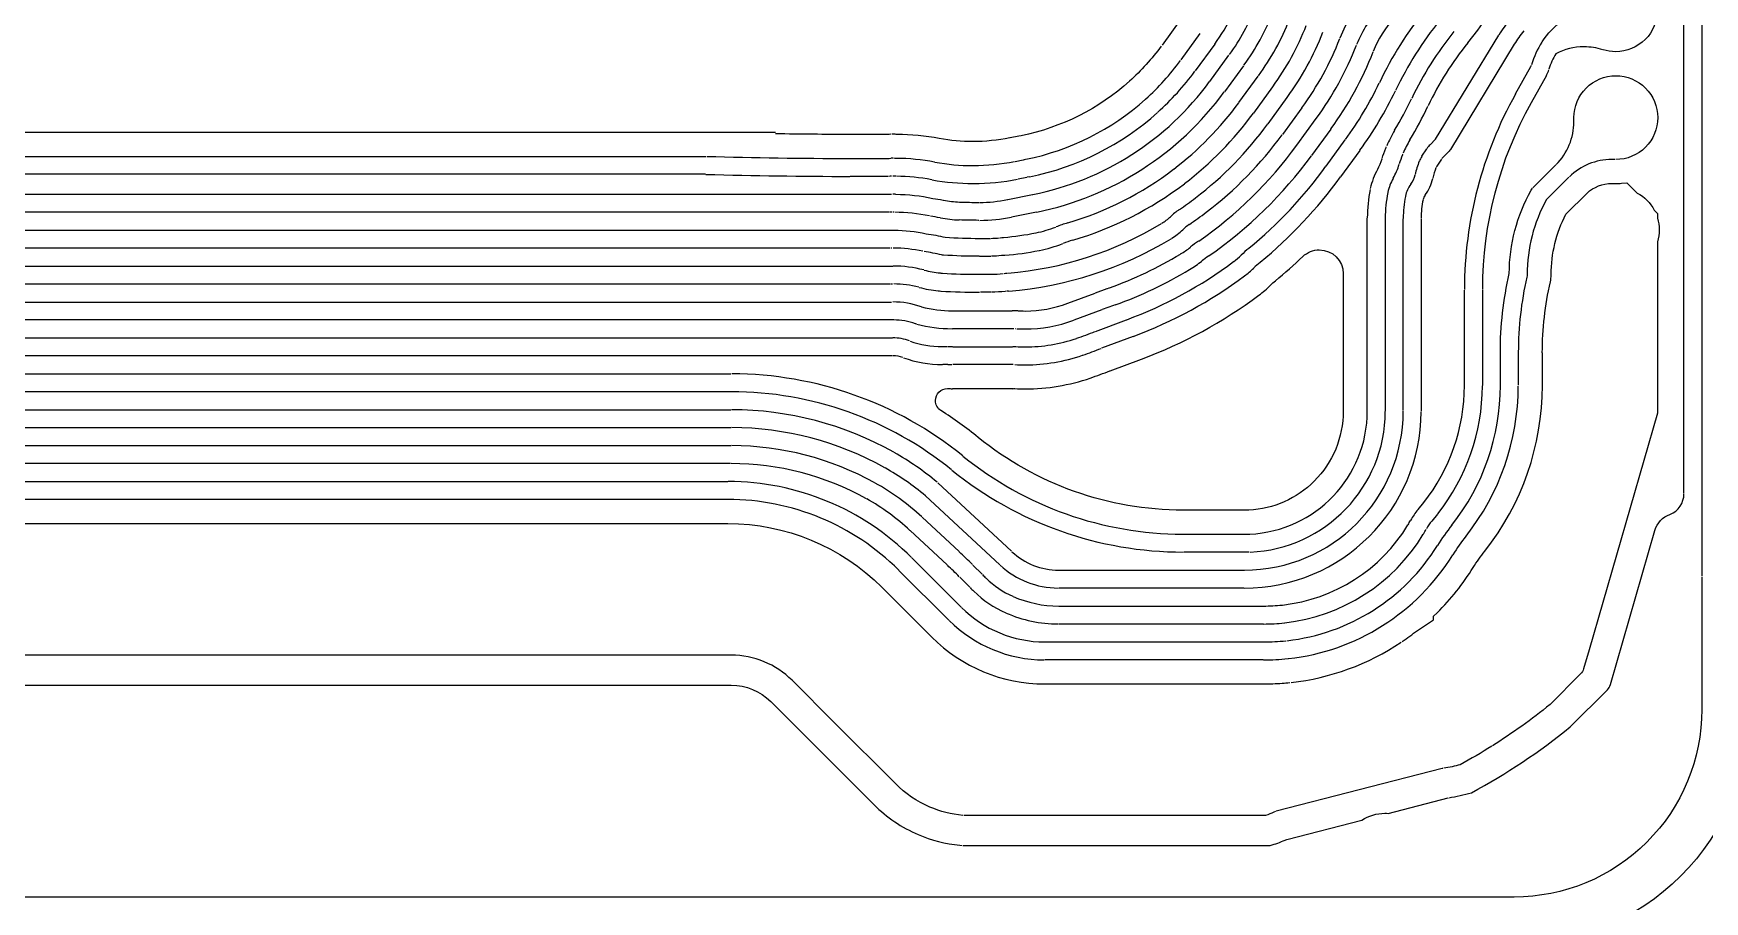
# Model space of a CAD drawing. Extents: x 1548 to 1929, y -174 to 95.
# Drawn here: x 1660.66 to 1667.75, y 42.26 to 45.95 of the extents above; entities that cross this region are included whole.
import ezdxf

# ---------------------------------------------------------------- set-up
doc = ezdxf.new("R2010")
doc.units = 0
doc.layers.add('gbr-dxf_layer0', color=7, linetype='Continuous')
doc.layers.add('gbr-outline-dxf_layer1', color=2, linetype='Continuous')

msp = doc.modelspace()

# ---------------------------------------------------------------- linework, layer by layer
at = {"layer": 'gbr-dxf_layer0'}
for p, q in [((1667.667, 43.9939), (1667.667, 46.6252)), ((1665.5334, 45.8344), (1665.6149, 45.9459)), ((1665.6761, 45.9004), (1665.5936, 45.7876)), ((1665.6553, 45.7424), (1665.7367, 45.8537)), ((1665.7981, 45.8086), (1665.7175, 45.6985)), ((1665.7785, 45.6523), (1665.8608, 45.7648)), ((1667.0836, 45.7674), (1667.0185, 45.6515)), ((1665.9216, 45.7189), (1665.8404, 45.6078)), ((1665.9023, 45.5629), (1665.9836, 45.6741)), ((1666.0455, 45.6297), (1665.9632, 45.5172)), ((1666.0248, 45.4719), (1666.1069, 45.5843)), ((1666.1687, 45.5398), (1666.0867, 45.4274)), ((1664.8446, 45.5099), (1664.8077, 45.5025)), ((1666.1486, 45.3824), (1666.2303, 45.4947)), ((1666.2915, 45.4494), (1666.2099, 45.3371)), ((1666.555, 45.4245), (1666.5755, 45.4555)), ((1636.5774, 45.4241), (1663.5177, 45.4241)), ((1664.8295, 45.4029), (1664.8637, 45.4096)), ((1664.8646, 45.4098), (1664.8733, 45.4116)), ((1666.6384, 45.4124), (1666.6189, 45.383)), ((1667.0253, 45.2899), (1667.124, 45.3885)), ((1663.5152, 45.3479), (1636.5788, 45.3479)), ((1664.2896, 45.3392), (1664.1296, 45.3392)), ((1664.8795, 45.3351), (1664.8419, 45.3277)), ((1664.8898, 45.3372), (1664.881, 45.3354)), ((1664.7985, 45.241), (1664.9037, 45.2621)), ((1664.2933, 45.1868), (1636.537, 45.1868)), ((1664.9199, 45.1876), (1664.8146, 45.1665)), ((1636.5379, 45.1106), (1664.2953, 45.1106)), ((1666.3236, 44.3441), (1666.3236, 45.1612)), ((1666.3998, 45.1598), (1666.3998, 44.3428)), ((1666.476, 44.3451), (1666.476, 45.1589)), ((1666.5522, 45.1607), (1666.5522, 44.3428)), ((1664.2977, 45.0344), (1636.5365, 45.0344)), ((1664.6802, 45.076), (1664.7238, 45.076)), ((1664.7262, 44.9998), (1664.6787, 44.9998)), ((1664.3002, 44.8821), (1636.5384, 44.8821)), ((1664.7828, 44.9273), (1664.7893, 44.9277)), ((1664.7895, 44.9277), (1664.7963, 44.9283)), ((1664.7267, 44.8474), (1664.6826, 44.8474)), ((1664.802, 44.8523), (1664.7953, 44.8517)), ((1665.0535, 44.8007), (1665.1689, 44.8437)), ((1665.1706, 44.8444), (1665.2204, 44.8629)), ((1665.2217, 44.8633), (1665.2282, 44.8657)), ((1666.7356, 44.4529), (1666.7356, 44.8555)), ((1666.8118, 44.8579), (1666.8118, 44.4515)), ((1636.4754, 44.8058), (1664.3056, 44.8058)), ((1664.565, 44.7687), (1664.8173, 44.7687)), ((1665.1972, 44.7729), (1665.079, 44.7289)), ((1665.2461, 44.7911), (1665.1988, 44.7735)), ((1665.2534, 44.7938), (1665.2468, 44.7914)), ((1665.1706, 44.6814), (1665.3022, 44.7304)), ((1636.477, 44.6534), (1664.3085, 44.6534)), ((1664.5215, 44.6166), (1664.5425, 44.6166)), ((1664.565, 44.6163), (1664.8179, 44.6163)), ((1665.3298, 44.6593), (1665.1954, 44.6093)), ((1664.3099, 44.5772), (1636.4772, 44.5772)), ((1664.5438, 44.5404), (1664.5233, 44.5404)), ((1666.888, 44.4533), (1666.888, 44.5883)), ((1666.9642, 44.5902), (1666.9642, 44.4529)), ((1636.4756, 44.501), (1663.6233, 44.501)), ((1663.6234, 44.4248), (1636.4769, 44.4248)), ((1664.5634, 44.4383), (1664.8197, 44.4383)), ((1636.4772, 44.3486), (1663.6228, 44.3486)), ((1663.6251, 44.2724), (1636.4758, 44.2724)), ((1636.4761, 44.1963), (1663.6246, 44.1963)), ((1663.6222, 44.1201), (1636.4775, 44.1201)), ((1636.4778, 44.0438), (1663.6106, 44.0438)), ((1664.5016, 44.0388), (1664.8138, 43.7477)), ((1663.6092, 43.9676), (1636.4763, 43.9676)), ((1664.4349, 43.8924), (1664.5915, 43.7464)), ((1666.6217, 43.9056), (1666.5973, 43.8762)), ((1664.5407, 43.6896), (1664.3842, 43.8355)), ((1665.5428, 43.8206), (1665.8245, 43.8206)), ((1664.3916, 43.7195), (1664.5999, 43.5112)), ((1664.6505, 43.6894), (1664.6898, 43.6499)), ((1665.8221, 43.7444), (1665.5447, 43.7444)), ((1664.5481, 43.4553), (1664.3365, 43.6668)), ((1664.6369, 43.595), (1664.5945, 43.6377)), ((1665.0162, 43.6676), (1665.8009, 43.6676)), ((1665.7995, 43.5914), (1665.0142, 43.5914)), ((1665.0167, 43.5152), (1665.8813, 43.5152)), ((1665.8826, 43.439), (1665.0142, 43.439)), ((1664.9572, 43.3628), (1665.8829, 43.3628)), ((1665.8815, 43.2866), (1664.9553, 43.2866))]:
    msp.add_line(p, q, dxfattribs=at)
at = {"layer": 'gbr-dxf_layer0', "linetype": 'Continuous'}
for points in [[(1584.3299, 51.7428), (1584.3299, 54.6766, -0.414217), (1585.1264, 55.4731), (1606.6578, 55.4731, -0.202307), (1617.3278, 50.9715, 0.202316), (1618.548, 50.4566), (1624.0479, 50.4566, 0.202311), (1625.2681, 50.9715, -0.202307), (1635.9381, 55.4731), (1666.9465, 55.4731, -0.414216), (1667.743, 54.6766), (1667.743, 46.8113, -0.038221), (1667.7432, 46.8055), (1667.7432, 43.6418)], [(1665.1069, 46.0578, -0.056389), (1665.3924, 46.1477, 0.036029), (1665.5352, 46.186, -0.084044), (1665.5519, 46.1889, -0.414262), (1665.6026, 46.1381, -0.109231), (1665.5979, 46.1167, -0.049048), (1665.5326, 46.0062), (1665.4526, 45.8967)], [(1667.065, 45.9101, -0.090573), (1667.1531, 46.0026, -0.030731), (1667.1797, 46.0256, 0.064452), (1667.2038, 46.0883, -0.040995), (1667.2057, 46.0942, -0.336503), (1667.3769, 46.2241, -0.414223), (1667.5547, 46.0463, -0.414223), (1667.3769, 45.8685, -0.075262), (1667.3243, 45.8765)], [(1665.4493, 45.8924, -0.051563), (1665.3147, 45.7433, -0.134223), (1664.8545, 45.5119), (1664.8448, 45.5099)], [(1666.9467, 45.8999), (1666.6764, 45.4538, -0.060447), (1666.6709, 45.4465)], [(1667.2415, 45.8892, 0.117808), (1667.1235, 45.86, 0.064949), (1667.0943, 45.7938)], [(1666.9525, 45.6896), (1667.0175, 45.8053, 0.041481), (1667.0201, 45.8115)], [(1667.2001, 45.5886, -0.414223), (1667.3779, 45.7664, -0.414223), (1667.5557, 45.5886, -0.414223), (1667.3779, 45.4108)], [(1663.8131, 45.5259), (1636.5774, 45.5259, 0.031145), (1636.4839, 45.5201, -0.018841), (1636.4575, 45.5178), (1636.4164, 45.5178)], [(1664.2865, 45.5173), (1664.1283, 45.5173, -0.003682), (1663.8131, 45.5198)], [(1664.5075, 45.5, 0.041959), (1664.3284, 45.5175, 0.00501), (1664.32, 45.5178, 0.002007), (1664.3129, 45.5178, 0.002006), (1664.3058, 45.5178)], [(1667.2001, 45.5725, 0.008961), (1667.1999, 45.5814, -0.038729), (1667.2001, 45.5872)], [(1664.8072, 45.5025, -0.049601), (1664.6509, 45.487, -0.04536), (1664.5077, 45.5)], [(1666.3865, 45.4146, -0.02261), (1666.4019, 45.4591, -0.037162), (1666.4041, 45.4642)], [(1664.1283, 45.4154), (1664.2882, 45.4154, -0.005655), (1664.3023, 45.4159)], [(1666.4739, 45.4337, -0.026633), (1666.4723, 45.4301, 0.022669), (1666.4593, 45.392)], [(1666.6702, 45.4457), (1666.6442, 45.4198, 0.051213), (1666.6392, 45.4136)], [(1667.3743, 45.4109, -0.024304), (1667.3707, 45.4108, 0.008715), (1667.362, 45.411)], [(1667.1787, 45.3355), (1667.0829, 45.2397, 0.125575), (1667.0018, 44.9224, -0.070172), (1667.0003, 44.9119, 0.055775), (1666.9642, 44.5921)], [(1667.1036, 44.9224, -0.119296), (1667.1658, 45.1784), (1667.2557, 45.2682, -0.187783), (1667.3607, 45.3091)], [(1667.378, 45.3087, 0.021346), (1667.4018, 45.3097), (1667.4252, 45.3118), (1667.4684, 45.2685, -0.147502), (1667.541, 45.196), (1667.555, 45.182), (1667.555, 45.1618, -0.071255), (1667.5621, 45.1119, -0.071242), (1667.555, 45.062), (1667.555, 44.3344), (1667.2647, 43.3291)], [(1636.5395, 45.263), (1664.2919, 45.263, -0.007023), (1664.3055, 45.2635)], [(1664.3226, 45.2632, -0.048563), (1664.4805, 45.246, -0.007865), (1664.5238, 45.2385)], [(1666.888, 44.5903, -0.055791), (1666.9256, 44.9271, -0.125702), (1667.0184, 45.2806, -0.070042), (1667.0246, 45.2892)], [(1666.3983, 42.2801), (1636.3529, 42.2801, 0.196007), (1634.4629, 41.5094, -0.196002), (1624.0481, 37.2636), (1618.5478, 37.2636, -0.196002), (1608.133, 41.5094, 0.196006), (1606.243, 42.2801), (1585.1264, 42.2801, -0.414217), (1584.3299, 43.0766), (1584.3299, 45.0951, -0.014221), (1584.3296, 45.105)], [(1664.2954, 45.1106, -0.010599), (1664.3097, 45.1112, -0.038437), (1664.3155, 45.1108, -0.051531), (1664.4518, 45.096)], [(1664.4522, 45.096, -0.016499), (1664.5332, 45.0806, 0.015567), (1664.6782, 45.0761)], [(1664.6759, 45.1525, -0.016844), (1664.6735, 45.1526, -0.008877), (1664.5936, 45.1541)], [(1665.934, 44.8962, 0.01862), (1666.0498, 44.9991, -0.193017), (1666.1199, 45.0272, -0.414163), (1666.2215, 44.9257), (1666.2215, 44.3428, -0.198928), (1666.0983, 44.0453, -0.186246), (1665.8214, 43.9226), (1665.5425, 43.9226, -0.172117), (1664.6726, 44.2312, 0.029293), (1664.5148, 44.3448, -0.255397), (1664.4915, 44.3875)], [(1636.536, 44.9583), (1664.301, 44.9583, -0.012521), (1664.3103, 44.9585)], [(1664.6767, 44.9999, -0.015752), (1664.5252, 45.0048, -0.049923), (1664.5177, 45.006, 0.016236), (1664.4429, 45.0203)], [(1664.7848, 45.004, -0.002909), (1664.7716, 45.0028, -0.028081), (1664.7289, 44.9999)], [(1664.5215, 44.9283, 0.015399), (1664.6743, 44.9234, -0.039826), (1664.6803, 44.9236), (1664.7243, 44.9236)], [(1665.2324, 44.5142), (1665.3653, 44.5637, 0.071883), (1665.8633, 44.8348, 0.034708), (1665.9134, 44.8777, -0.022203), (1665.9337, 44.896)], [(1667.066, 44.5904, -0.05644), (1667.1003, 44.8911, 0.054547), (1667.1036, 44.9214)], [(1664.7928, 44.8515), (1664.787, 44.8512, -0.027101), (1664.7293, 44.8475)], [(1664.4106, 44.7119, -0.031557), (1664.4061, 44.7134, 0.081989), (1664.3144, 44.7299, -0.040761), (1664.3082, 44.7296), (1636.474, 44.7296)], [(1664.8238, 44.6927, -0.028221), (1664.8196, 44.6925), (1664.5636, 44.6925)], [(1664.8198, 44.6164, 0.014768), (1664.8264, 44.6166, -0.038624), (1664.8322, 44.6165, 0.014359), (1664.8706, 44.6153)], [(1664.8218, 44.5402, -0.015197), (1664.8197, 44.5401), (1664.5647, 44.5401)], [(1666.4716, 43.3646, 0.019132), (1666.5359, 43.4118, 0.010909), (1666.605, 43.457), (1666.605, 43.4718), (1666.62, 43.4868, 0.059009), (1666.7731, 43.6788, -0.027983), (1666.8222, 43.7486, 0.168657), (1667.0663, 44.4512), (1667.0663, 44.5901)], [(1664.8197, 44.438, 0.007258), (1664.8278, 44.4383, 0.013114), (1664.8722, 44.4371, 0.082928), (1665.1483, 44.4832, 0.011371), (1665.2319, 44.514)], [(1664.4915, 44.3875, -0.199048), (1664.5064, 44.4234, -0.199078), (1664.5423, 44.4383)], [(1666.5389, 43.9253), (1666.5631, 43.9544, 0.168446), (1666.7356, 44.4515)], [(1664.7639, 43.69), (1664.4488, 43.9838, 0.044644), (1664.2775, 44.1015)], [(1666.6691, 42.7012, 0.029512), (1666.7653, 42.7228, 0.048433), (1667.1847, 43.0027), (1667.342, 43.1602, 0.126543), (1667.3547, 43.1817), (1667.5439, 43.8366, -0.242316), (1667.6077, 43.9042, 0.305299), (1667.667, 43.9923)], [(1636.4382, 43.8642, -0.016544), (1636.4768, 43.8657), (1663.6106, 43.8657, -0.19894), (1664.2644, 43.5947), (1664.3822, 43.4769), (1664.4757, 43.3831, 0.198886), (1664.9548, 43.1845), (1665.8829, 43.1845, 0.018038), (1665.9626, 43.1876, 0.007268), (1665.9944, 43.1903)], [(1667.743, 43.6376), (1667.743, 43.0766, -0.414216), (1666.9465, 42.2801), (1666.3983, 42.2801)], [(1667.2646, 43.329), (1667.2413, 43.2484, -0.126623), (1667.2286, 43.227), (1667.099, 43.0974, -0.030369), (1666.8544, 42.9219)], [(1664.6091, 42.6267), (1664.607, 42.6267, -0.0775), (1664.4678, 42.662, -0.095891), (1664.3213, 42.7613), (1664.0637, 43.0189), (1663.8829, 43.2, 0.198312), (1663.6248, 43.3069), (1636.4763, 43.3069, 0.003992), (1636.4174, 43.3064), (1636.3978, 43.3059, -0.011109), (1636.3856, 43.3054, 0.050647), (1635.6378, 43.2112, 0.018565), (1635.3706, 43.139)], [(1634.8589, 42.796, -0.004206), (1634.8985, 42.8153, -0.017436), (1635.1279, 42.9174, -0.020694), (1635.4085, 43.0174, -0.069227), (1636.3882, 43.1782, 0.009075), (1636.4027, 43.1787, -0.005163), (1636.4766, 43.1795), (1663.6246, 43.1795, -0.198254), (1663.7928, 43.1099), (1664.2312, 42.6715, 0.095921), (1664.4179, 42.545, 0.077537), (1664.5952, 42.5), (1664.6048, 42.499)], [(1666.8521, 42.9206, -0.015768), (1666.7173, 42.8416, -0.024847), (1666.6484, 42.8269)], [(1664.6089, 42.4988), (1665.9117, 42.4988, 0.027776), (1665.9749, 42.5214, -0.045493), (1665.9817, 42.5238), (1666.2999, 42.606, -0.147686), (1666.3983, 42.6357, -0.020433), (1666.4127, 42.6351), (1666.6668, 42.7007)], [(1665.9345, 42.6429), (1665.9276, 42.6397, -0.01994), (1665.892, 42.6262), (1664.6136, 42.6262)]]:
    msp.add_lwpolyline(points, format="xyb", dxfattribs=at)
for points in [[(1666.5904, 45.4737), (1666.6132, 45.4965), (1666.8811, 45.9387)], [(1666.6444, 42.8261), (1666.6408, 42.8256), (1665.937, 42.6438)]]:
    msp.add_lwpolyline(points, dxfattribs=at)
at = {"layer": 'gbr-dxf_layer0'}
for centre, radius, start, end in [((1665.1963, 47.1553), 1.9936, 321.20053, 336.89975), ((1665.0033, 46.3933), 0.834, 323.81775, 343.40571), ((1666.7707, 45.7043), 0.6054, 137.31211, 158.58759), ((1665.0036, 46.3936), 0.9104, 323.82129, 338.68925), ((1665.0036, 46.3936), 0.9866, 323.83109, 338.63049), ((1666.7707, 45.7043), 0.5292, 137.34448, 158.4879), ((1667.8207, 45.0447), 1.6031, 141.21141, 154.42162), ((1664.997, 46.3959), 1.0698, 323.89831, 338.64656), ((1664.997, 46.3959), 1.146, 323.84851, 338.7048), ((1664.9965, 46.395), 1.2224, 323.88859, 338.70158), ((1666.7707, 45.7043), 0.453, 137.30924, 158.68018), ((1667.8207, 45.0447), 1.5269, 141.17494, 154.45579), ((1667.8207, 45.0443), 1.4506, 141.16771, 154.44358), ((1667.4112, 45.617), 0.62, 141.18299, 148.67479), ((1667.4112, 45.617), 0.5438, 141.27096, 148.58498), ((1664.9965, 46.395), 1.2986, 323.91867, 338.74875), ((1664.9962, 46.3946), 1.3748, 323.90458, 338.7606), ((1667.8206, 45.0443), 1.3744, 141.18432, 154.3713), ((1667.3624, 45.715), 0.3557, 146.85294, 164.01363), ((1667.2438, 45.6274), 0.2617, 72.42532, 90.0064), ((1664.661, 46.4691), 1.0788, 312.01268, 323.74937), ((1664.9962, 46.3946), 1.451, 323.93706, 338.69207), ((1664.6612, 46.4696), 1.2316, 281.40926, 323.76472), ((1664.661, 46.4691), 1.155, 312.03468, 323.70946), ((1664.9968, 46.3949), 1.5271, 323.90392, 334.43363), ((1666.9815, 45.8239), 0.1168, 331.84576, 344.23907), ((1664.6612, 46.4695), 1.079, 281.40911, 311.97372), ((1664.6612, 46.4696), 1.3078, 281.4621, 323.81774), ((1664.9968, 46.395), 1.6033, 323.88155, 334.40168), ((1664.996, 46.3932), 1.6796, 329.26036, 334.44356), ((1668.4381, 44.858), 1.7025, 150.79531, 179.95418), ((1664.6612, 46.4695), 1.1552, 281.46815, 311.98581), ((1664.663, 46.4665), 1.3811, 307.41545, 323.8466), ((1664.663, 46.4665), 1.4573, 307.39147, 323.8732), ((1664.996, 46.3932), 1.7558, 329.23385, 334.50064), ((1668.4381, 44.858), 1.6263, 150.82371, 179.93588), ((1664.3082, 44.7679), 0.7499, 90.51191, 91.57954), ((1664.6627, 46.4662), 1.5338, 307.41737, 323.87801), ((1666.886, 45.2651), 0.5215, 148.93517, 157.07055), ((1666.9429, 45.5713), 0.2572, 315.03615, 359.99491), ((1664.609, 46.5033), 1.7517, 304.783, 323.90263), ((1664.6627, 46.4662), 1.61, 307.40139, 323.84086), ((1666.886, 45.2651), 0.4453, 149.03343, 157.18247), ((1666.6721, 45.3921), 0.1155, 135.12802, 146.03609), ((1664.1283, 66.9686), 21.5532, 268.38585, 269.99622), ((1664.3115, 45.0731), 0.343, 90.13699, 91.3015), ((1664.3104, 45.073), 0.3429, 87.58103, 89.49928), ((1664.314, 44.4434), 0.9724, 79.70626, 89.34634), ((1664.6513, 46.2811), 0.896, 259.58376, 269.91518), ((1664.6513, 46.2811), 0.896, 270.00017, 281.3238), ((1664.609, 46.5033), 1.8278, 304.75995, 323.92805), ((1664.6083, 46.5022), 1.9043, 309.56699, 323.96515), ((1666.1905, 45.4704), 0.2037, 330.39007, 343.75472), ((1666.1905, 45.4704), 0.2799, 330.18555, 343.52316), ((1666.8867, 45.2674), 0.3688, 158.40889, 167.48954), ((1666.6502, 45.3613), 0.1143, 146.86537, 157.87903), ((1666.8867, 45.2674), 0.2926, 158.22447, 167.26499), ((1666.6502, 45.3613), 0.0381, 146.42559, 156.85813), ((1667.3607, 45.1538), 0.2572, 89.99432, 134.36195), ((1664.1283, 66.9686), 21.6294, 268.37931, 269.99989), ((1664.3178, 44.7682), 0.5716, 91.24096, 92.52287), ((1664.3104, 45.073), 0.2667, 87.33906, 89.94657), ((1664.314, 44.4434), 0.8962, 79.61638, 89.26317), ((1664.6512, 46.2811), 0.9722, 259.67106, 270.00083), ((1664.6513, 46.2811), 0.9722, 270.08282, 281.19252), ((1664.6617, 46.4695), 1.3842, 286.44664, 307.35919), ((1664.6617, 46.4695), 1.4605, 286.3998, 307.33249), ((1664.6083, 46.5022), 1.9805, 309.53672, 323.94716), ((1666.6104, 45.2299), 0.2801, 150.22354, 168.04816), ((1666.6104, 45.23), 0.2039, 150.43857, 168.1334), ((1666.6103, 45.2294), 0.1276, 143.41383, 168.2003), ((1666.4151, 45.3725), 0.1145, 324.43811, 346.77023), ((1666.4151, 45.3725), 0.1907, 324.00522, 347.30332), ((1667.378, 45.5884), 0.2797, 266.90652, 269.98893), ((1664.3106, 45.0731), 0.1905, 86.52661, 90.00349), ((1664.6128, 45.6936), 0.4637, 259.12947, 267.64079), ((1664.6771, 45.8381), 0.6094, 270.12173, 281.37223), ((1664.6606, 46.4687), 1.537, 304.27529, 307.40769), ((1666.9556, 45.1619), 0.632, 168.94766, 179.87095), ((1666.9556, 45.1618), 0.5558, 168.74029, 179.99905), ((1666.9555, 45.1609), 0.4796, 168.80188, 179.99992), ((1666.9555, 45.1609), 0.4034, 168.64798, 179.75892), ((1666.6103, 45.2294), 0.0514, 144.29368, 167.14312), ((1664.3168, 44.7682), 0.4192, 91.15255, 92.76296), ((1664.3106, 45.0731), 0.1143, 87.62378, 89.42225), ((1664.313, 44.4433), 0.7437, 78.10222, 89.50471), ((1664.2627, 43.8584), 1.3284, 79.22743, 81.03363), ((1664.6128, 45.6936), 0.5399, 259.28883, 267.81034), ((1664.6759, 47.4099), 2.1811, 267.87494, 270.00015), ((1664.6771, 45.8381), 0.6856, 270.23724, 281.48126), ((1665.3427, 45.3205), 0.2109, 301.13929, 313.672), ((1665.6871, 44.9613), 0.2867, 124.26139, 133.86874), ((1664.6606, 46.4687), 1.6132, 304.25258, 307.38187), ((1664.6783, 46.2952), 1.2194, 274.8154, 281.30421), ((1664.6781, 46.4154), 1.4917, 274.61377, 301.18793), ((1664.816, 45.6031), 0.5137, 281.49966, 291.20389), ((1665.2189, 44.5757), 0.5899, 106.38452, 111.43228), ((1665.3427, 45.3205), 0.2871, 301.41646, 313.60959), ((1665.6871, 44.9613), 0.2105, 124.46427, 133.9271), ((1664.3163, 44.7683), 0.2668, 92.0356, 93.04179), ((1664.3121, 44.4436), 0.5911, 77.68508, 89.94652), ((1664.7244, 45.3819), 0.3058, 270.31009, 277.31194), ((1664.6724, 46.2173), 1.1423, 274.71484, 275.35493), ((1664.6783, 46.2952), 1.2956, 274.75696, 281.24721), ((1664.6781, 46.4154), 1.5679, 274.56446, 301.23594), ((1664.816, 45.6031), 0.5899, 281.37198, 291.39047), ((1665.2189, 44.5757), 0.5137, 106.51116, 111.25027), ((1665.3458, 45.3222), 0.3635, 300.76091, 308.72275), ((1665.9387, 44.5796), 0.5869, 124.29626, 128.41342), ((1666.1298, 44.6568), 0.4875, 129.35859, 134.45115), ((1664.3113, 44.4437), 0.5149, 75.35198, 89.85788), ((1664.6778, 46.4152), 1.6443, 289.60454, 301.24213), ((1664.6765, 46.4226), 1.8041, 290.32713, 306.75806), ((1665.3457, 45.3222), 0.4397, 300.63755, 308.84803), ((1665.9387, 44.5796), 0.5107, 124.38093, 128.32316), ((1665.5794, 45.2166), 0.2976, 306.59959, 314.55483), ((1665.5794, 45.2165), 0.3738, 306.68496, 314.57682), ((1666.1299, 44.6568), 0.4113, 129.48859, 134.45356), ((1664.3103, 44.768), 0.1143, 90.82207, 93.29773), ((1664.3113, 44.4437), 0.4387, 75.53902, 89.56611), ((1664.5551, 45.3728), 0.4457, 255.43989, 264.48275), ((1664.5258, 45.043), 0.1148, 264.15199, 266.95267), ((1664.7246, 45.3819), 0.4582, 270.25303, 276.86685), ((1664.6778, 46.4152), 1.7205, 289.56776, 301.213), ((1664.6765, 46.4226), 1.8803, 290.35967, 306.77908), ((1664.5551, 45.3728), 0.5219, 255.24366, 264.3152), ((1664.5258, 45.043), 0.191, 263.51068, 266.46411), ((1664.6777, 47.4098), 2.5626, 266.36429, 269.99969), ((1664.3102, 44.4437), 0.3625, 70.35362, 89.95574), ((1664.5637, 45.3087), 0.54, 255.91054, 269.9972), ((1664.8285, 44.5785), 0.1905, 89.99947, 93.29533), ((1664.8295, 44.5785), 0.1905, 86.70462, 90.01106), ((1664.8715, 45.2869), 0.5192, 266.73543, 269.99086), ((1664.8713, 45.2869), 0.5192, 270.15134, 290.42217), ((1664.5637, 45.3087), 0.6162, 255.75309, 269.86212), ((1664.8294, 44.7309), 0.0381, 269.99987, 273.14821), ((1664.8715, 45.2869), 0.5954, 266.58132, 269.85124), ((1664.8713, 45.2869), 0.5954, 270.00213, 290.31815), ((1664.5124, 46.3401), 1.7844, 288.90638, 291.56181), ((1664.3104, 44.4437), 0.2098, 70.19062, 90.00058), ((1664.5213, 45.0296), 0.413, 250.5654, 269.76108), ((1664.5631, 45.3088), 0.6924, 268.49139, 269.9976), ((1664.8719, 45.2869), 0.6716, 269.99943, 288.90087), ((1664.5124, 46.3401), 1.8606, 288.93728, 291.50258), ((1664.3104, 44.4437), 0.1336, 71.22551, 89.44803), ((1664.5213, 45.0296), 0.4892, 250.20014, 269.99916), ((1664.563, 45.3088), 0.7686, 268.60138, 269.81548), ((1664.8719, 45.2869), 0.7478, 266.66029, 269.99971), ((1664.8719, 45.2869), 0.7478, 270.10624, 288.99173), ((1663.6254, 42.9422), 1.5588, 50.97403, 89.90873), ((1663.6254, 42.9422), 1.4826, 50.91232, 90.00039), ((1664.5644, 45.3087), 0.8707, 268.61067, 269.91454), ((1665.9325, 44.4517), 0.8793, 321.69498, 359.89355), ((1665.9324, 44.4514), 0.9556, 321.69979, 359.99992), ((1665.9324, 44.4514), 1.0318, 321.73496, 359.86888), ((1663.6252, 42.942), 1.4067, 60.64157, 89.94147), ((1665.8008, 44.3427), 0.7513, 269.99995, 359.81903), ((1665.8008, 44.3427), 0.6751, 270.11601, 359.99995), ((1665.8009, 44.3427), 0.5227, 272.66975, 0.00081), ((1665.8009, 44.3427), 0.5989, 272.41194, 359.86673), ((1663.6252, 42.942), 1.3305, 60.70845, 89.92284), ((1663.6246, 42.9414), 1.2548, 60.94022, 89.88575), ((1663.6246, 42.9414), 1.1786, 60.86648, 89.99999), ((1663.7051, 43.0847), 1.243, 50.31809, 60.54589), ((1665.5427, 45.3032), 1.4826, 230.92778, 269.93003), ((1663.6106, 42.9412), 1.1026, 44.99066, 89.92598), ((1663.7371, 43.1429), 1.024, 47.14149, 60.88072), ((1665.5427, 45.3032), 1.5588, 230.98777, 270.0004), ((1663.6106, 42.9412), 1.0264, 45.0782, 90.00022), ((1663.7371, 43.1429), 0.9478, 47.04687, 60.78504), ((1666.7638, 43.7372), 0.2931, 140.17632, 151.11533), ((1665.8852, 44.229), 0.7137, 276.32129, 328.87612), ((1665.8852, 44.229), 0.7899, 276.41953, 328.81077), ((1665.8746, 44.2349), 0.7259, 328.96442, 330.53514), ((1665.8746, 44.2348), 0.8021, 328.91723, 330.65871), ((1666.7638, 43.7372), 0.2169, 140.26973, 150.72592), ((1667.4217, 43.2753), 0.9421, 141.74175, 148.12315), ((1663.1745, 42.2169), 2.0851, 45.01364, 47.14574), ((1665.0142, 43.9583), 0.2906, 226.97579, 270.00004), ((1665.8853, 44.2288), 0.8661, 276.45046, 328.18564), ((1667.4217, 43.2753), 0.8659, 141.70517, 148.06223), ((1663.1745, 42.2168), 2.0089, 45.09515, 47.1005), ((1665.0142, 43.9583), 0.3668, 227.44556, 269.67317), ((1665.8853, 44.2288), 0.9423, 276.31426, 328.23068), ((1665.0171, 43.9701), 0.4578, 224.59319, 227.01121), ((1664.9715, 43.8996), 0.3753, 225.21467, 246.0569), ((1665.0171, 43.9701), 0.534, 224.77819, 227.21288), ((1664.9715, 43.8996), 0.4515, 225.43051, 246.28512), ((1665.0143, 43.9964), 0.4811, 246.25803, 270.00088), ((1664.9552, 43.8623), 0.4994, 224.99291, 269.99829), ((1665.0143, 43.9964), 0.5573, 246.42475, 269.73785), ((1665.8817, 44.293), 0.7778, 270.06346, 275.98049), ((1664.9552, 43.8623), 0.5756, 225.28319, 269.80572), ((1665.8818, 44.293), 0.854, 270.1551, 276.06708), ((1665.8825, 44.2932), 0.9304, 270.10786, 275.88238), ((1665.8852, 44.229), 1.0445, 276.32536, 303.87601), ((1665.8825, 44.2932), 1.0066, 270.02406, 275.96631)]:
    msp.add_arc(centre, radius, start, end, dxfattribs=at)
at = {"layer": 'gbr-outline-dxf_layer1', "linetype": 'Continuous'}
msp.add_lwpolyline([(1584.1264, 43.0766), (1584.1264, 54.6765, -0.414215), (1585.1264, 55.6765), (1606.6575, 55.6765, -0.202321), (1617.474, 51.113, 0.202214), (1618.548, 50.66), (1624.0479, 50.66, 0.202309), (1625.1223, 51.1134, -0.202312), (1635.9384, 55.6765), (1666.9464, 55.6765, -0.414215), (1667.9464, 54.6765), (1667.9464, 43.0766, -0.414215), (1666.9464, 42.0766), (1636.3529, 42.0766, 0.196013), (1634.6051, 41.3639, -0.196007), (1624.0479, 37.0601), (1618.548, 37.0601, -0.196007), (1607.9907, 41.3639, 0.196009), (1606.243, 42.0766), (1585.1264, 42.0766, -0.414215)], format="xyb", close=True, dxfattribs=at)

doc.saveas('drawing.dxf')
